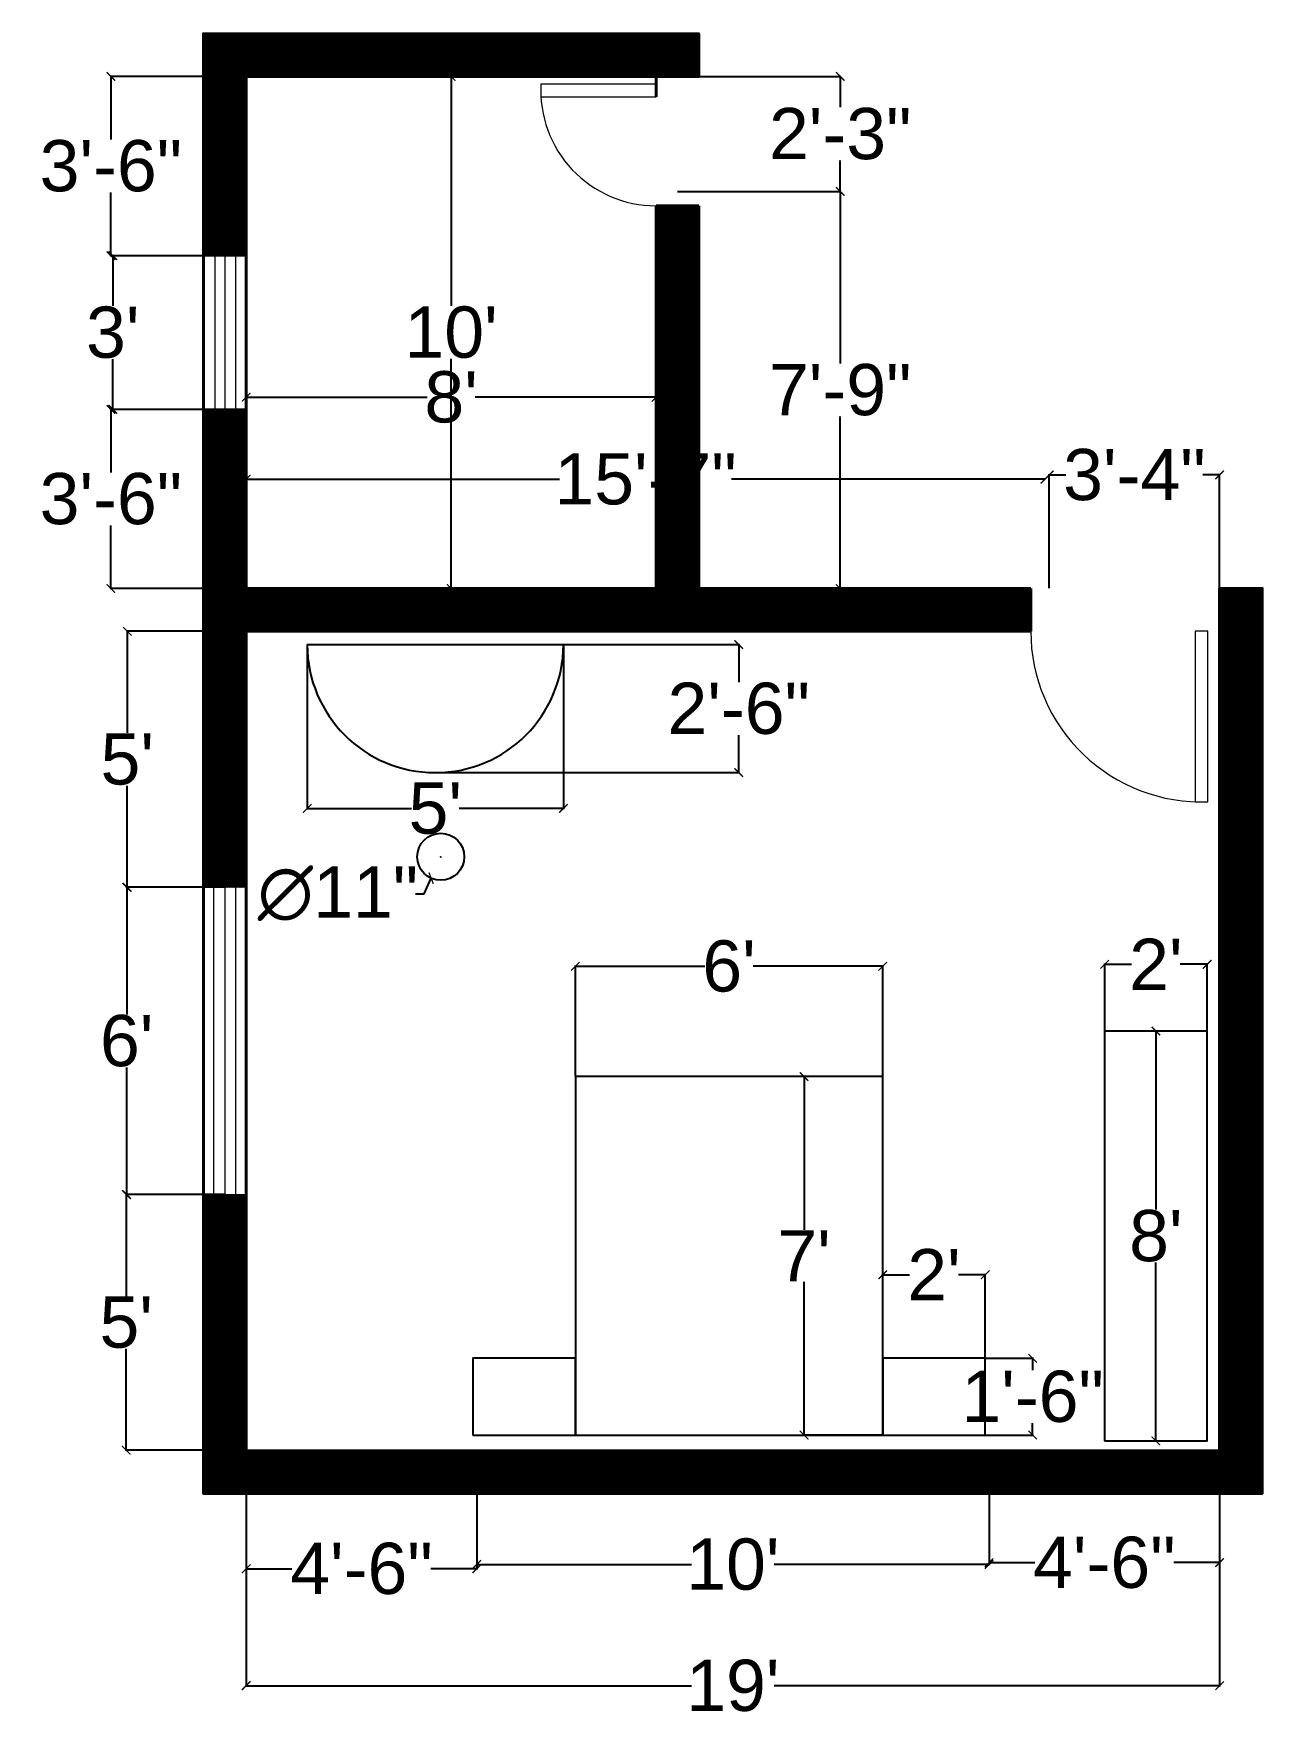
# Model space of a CAD drawing. Header units: inches. Extents: x 65 to 353, y -7 to 388.
import ezdxf

# ---------------------------------------------------------------- set-up
doc = ezdxf.new("R2010")
doc.units = ezdxf.units.IN
doc.header["$MEASUREMENT"] = 0
doc.layers.get('0').update_dxf_attribs({"color": 165, "plot": 0})
for name, color, linetype, plot in [('door', 90, 'Continuous', False), ('furniture', 240, 'Continuous', False), ('window', 57, 'Continuous', False)]:
    doc.layers.add(name, color=color, linetype=linetype, plot=plot)
doc.styles.get("Standard").update_dxf_attribs({"font": 'arial.ttf'})
doc.dimstyles.get("Standard").update_dxf_attribs({"dimtxt": 12, "dimasz": 2, "dimexe": 0.18, "dimexo": 0.0625, "dimgap": 0.09, "dimtad": 0, "dimtih": 1, "dimtoh": 1, "dimzin": 0, "dimdsep": 46, "dimlunit": 4, "dimtxsty": 'Standard', "dimblk": 'ARCHTICK', "dimcen": 0.09, "dimadec": 0, "dimazin": 0, "dimtfac": 1, "dimtofl": 0, "dimtmove": 0, "dimatfit": 3, "dimfxl": 1, "dimtolj": 1, "dimtzin": 0, "dimarcsym": 0})

# ---------------------------------------------------------------- blocks, each defined once
blk = doc.blocks.new('_ArchTick')
at = {"color": 0, "linetype": 'ByBlock', "const_width": 0.15}
blk.add_lwpolyline([(-0.5, -0.5), (0.5, 0.5)], dxfattribs=at)
blk = doc.blocks.new('*D4')
at = {"color": 0, "lineweight": -2, "transparency": 16777216}
for p, q in [((114.97, 299.85), (114.97, 302.81)), ((114.97, 302.63), (157.35, 302.63)), ((210.97, 302.63), (168.59, 302.63)), ((210.97, 299.85), (210.97, 302.81))]:
    blk.add_line(p, q, dxfattribs=at)
at = {"layer": 'Defpoints', "color": 0, "transparency": 16777216}
for p in [(210.97, 302.63), (114.97, 299.78), (210.97, 299.78)]:
    blk.add_point(p, dxfattribs=at)
at = {"color": 0, "lineweight": -2, "transparency": 16777216, "xscale": 2, "yscale": 2, "zscale": 2, "rotation": 180}
blk.add_blockref('_ArchTick', (114.97, 302.63), dxfattribs=at)
at = {"color": 0, "lineweight": -2, "transparency": 16777216, "xscale": 2, "yscale": 2, "zscale": 2}
blk.add_blockref('_ArchTick', (210.97, 302.63), dxfattribs=at)
at = {"color": 0, "transparency": 16777216, "insert": (162.97, 302.63), "char_height": 12, "attachment_point": 5}
blk.add_mtext("\\A1;8'", dxfattribs=at)
blk = doc.blocks.new('*D5')
at = {"color": 0, "lineweight": -2, "transparency": 16777216}
for p, q in [((158.53, 377.78), (163.15, 377.78)), ((162.97, 377.78), (162.97, 324.02)), ((162.97, 257.82), (162.97, 311.58)), ((158.53, 257.82), (163.15, 257.82))]:
    blk.add_line(p, q, dxfattribs=at)
at = {"layer": 'Defpoints', "color": 0, "transparency": 16777216}
for p in [(158.47, 377.78), (158.47, 257.82), (162.97, 257.82)]:
    blk.add_point(p, dxfattribs=at)
at = {"color": 0, "lineweight": -2, "transparency": 16777216, "xscale": 2, "yscale": 2, "zscale": 2}
for p, rotation in [((162.97, 377.78), 90), ((162.97, 257.82), 270)]:
    blk.add_blockref('_ArchTick', p, dxfattribs=dict(at, rotation=rotation))
at = {"color": 0, "transparency": 16777216, "insert": (162.97, 317.8), "char_height": 12, "attachment_point": 5}
blk.add_mtext("\\A1;10'", dxfattribs=at)
blk = doc.blocks.new('*D6')
at = {"color": 0, "lineweight": -2, "transparency": 16777216}
for p, q in [((216.03, 377.78), (254.29, 377.78)), ((254.11, 377.78), (254.11, 370.54)), ((254.11, 350.84), (254.11, 358.09)), ((216.03, 350.84), (254.29, 350.84))]:
    blk.add_line(p, q, dxfattribs=at)
at = {"layer": 'Defpoints', "color": 0, "transparency": 16777216}
for p in [(215.97, 377.78), (215.97, 350.84), (254.11, 350.84)]:
    blk.add_point(p, dxfattribs=at)
at = {"color": 0, "lineweight": -2, "transparency": 16777216, "xscale": 2, "yscale": 2, "zscale": 2}
for p, rotation in [((254.11, 377.78), 90), ((254.11, 350.84), 270)]:
    blk.add_blockref('_ArchTick', p, dxfattribs=dict(at, rotation=rotation))
at = {"color": 0, "transparency": 16777216, "insert": (254.11, 364.31), "char_height": 12, "attachment_point": 5}
blk.add_mtext('\\A1;2\'-3"', dxfattribs=at)
blk = doc.blocks.new('*D7')
at = {"color": 0, "lineweight": -2, "transparency": 16777216}
for p, q in [((254.05, 350.84), (253.93, 350.84)), ((254.11, 350.84), (254.11, 310.55)), ((254.11, 257.82), (254.11, 298.11)), ((254.17, 257.82), (254.29, 257.82))]:
    blk.add_line(p, q, dxfattribs=at)
at = {"layer": 'Defpoints', "color": 0, "lineweight": 13, "transparency": 16777216}
for p in [(254.11, 350.84), (254.11, 257.82), (254.11, 257.82)]:
    blk.add_point(p, dxfattribs=at)
at = {"color": 0, "lineweight": -2, "transparency": 16777216, "xscale": 2, "yscale": 2, "zscale": 2}
for p, rotation in [((254.11, 350.84), 90), ((254.11, 257.82), 270)]:
    blk.add_blockref('_ArchTick', p, dxfattribs=dict(at, rotation=rotation))
at = {"color": 0, "lineweight": 13, "transparency": 16777216, "insert": (254.11, 304.33), "char_height": 12, "attachment_point": 5}
blk.add_mtext('\\A1;7\'-9"', dxfattribs=at)
blk = doc.blocks.new('*D8')
at = {"color": 0, "lineweight": -2, "transparency": 16777216}
for p, q in [((303.07, 257.88), (303.07, 284.61)), ((303.07, 284.43), (306.98, 284.43)), ((342.97, 284.43), (339.05, 284.43)), ((342.97, 257.88), (342.97, 284.61))]:
    blk.add_line(p, q, dxfattribs=at)
at = {"layer": 'Defpoints', "color": 0, "lineweight": 13, "transparency": 16777216}
for p in [(303.07, 284.43), (303.07, 257.82), (342.97, 257.82)]:
    blk.add_point(p, dxfattribs=at)
at = {"color": 0, "lineweight": -2, "transparency": 16777216, "xscale": 2, "yscale": 2, "zscale": 2, "rotation": 180}
blk.add_blockref('_ArchTick', (303.07, 284.43), dxfattribs=at)
at = {"color": 0, "lineweight": -2, "transparency": 16777216, "xscale": 2, "yscale": 2, "zscale": 2}
blk.add_blockref('_ArchTick', (342.97, 284.43), dxfattribs=at)
at = {"color": 0, "lineweight": 13, "transparency": 16777216, "insert": (323.02, 284.43), "char_height": 12, "attachment_point": 5}
blk.add_mtext('\\A1;3\'-4"', dxfattribs=at)
blk = doc.blocks.new('*D9')
at = {"color": 0, "lineweight": -2, "transparency": 16777216}
for p, q in [((114.97, 283.49), (114.97, 283.61)), ((114.97, 283.43), (188.38, 283.43)), ((302.07, 283.43), (228.66, 283.43)), ((302.07, 283.49), (302.07, 283.61))]:
    blk.add_line(p, q, dxfattribs=at)
at = {"layer": 'Defpoints', "color": 0, "lineweight": 13, "transparency": 16777216}
for p in [(114.97, 283.43), (114.97, 283.43), (302.07, 283.43)]:
    blk.add_point(p, dxfattribs=at)
at = {"color": 0, "lineweight": -2, "transparency": 16777216, "xscale": 2, "yscale": 2, "zscale": 2, "rotation": 180}
blk.add_blockref('_ArchTick', (114.97, 283.43), dxfattribs=at)
at = {"color": 0, "lineweight": -2, "transparency": 16777216, "xscale": 2, "yscale": 2, "zscale": 2}
blk.add_blockref('_ArchTick', (302.07, 283.43), dxfattribs=at)
at = {"color": 0, "lineweight": 13, "transparency": 16777216, "insert": (208.52, 283.43), "char_height": 12, "attachment_point": 5}
blk.add_mtext('\\A1;15\'-7"', dxfattribs=at)
blk = doc.blocks.new('*D10')
at = {"color": 0, "lineweight": -2, "transparency": 16777216}
for p, q in [((109.9, 335.78), (83.55, 335.78)), ((83.73, 335.78), (83.73, 324)), ((83.73, 299.78), (83.73, 311.56)), ((109.9, 299.78), (83.55, 299.78))]:
    blk.add_line(p, q, dxfattribs=at)
at = {"layer": 'Defpoints', "color": 0, "lineweight": 13, "transparency": 16777216}
for p in [(109.97, 335.78), (83.73, 299.78), (109.97, 299.78)]:
    blk.add_point(p, dxfattribs=at)
at = {"color": 0, "lineweight": -2, "transparency": 16777216, "xscale": 2, "yscale": 2, "zscale": 2}
for p, rotation in [((83.73, 335.78), 90), ((83.73, 299.78), 270)]:
    blk.add_blockref('_ArchTick', p, dxfattribs=dict(at, rotation=rotation))
at = {"color": 0, "lineweight": 13, "transparency": 16777216, "insert": (83.73, 317.78), "char_height": 12, "attachment_point": 5}
blk.add_mtext("\\A1;3'", dxfattribs=at)
blk = doc.blocks.new('*D11')
at = {"color": 0, "lineweight": -2, "transparency": 16777216}
for p, q in [((114.9, 299.78), (83.1, 299.78)), ((83.28, 299.78), (83.28, 285.02)), ((83.28, 257.82), (83.28, 272.58)), ((114.9, 257.82), (83.1, 257.82))]:
    blk.add_line(p, q, dxfattribs=at)
at = {"layer": 'Defpoints', "color": 0, "lineweight": 13, "transparency": 16777216}
for p in [(83.28, 299.78), (114.97, 299.78), (114.97, 257.82)]:
    blk.add_point(p, dxfattribs=at)
at = {"color": 0, "lineweight": -2, "transparency": 16777216, "xscale": 2, "yscale": 2, "zscale": 2}
for p, rotation in [((83.28, 299.78), 90), ((83.28, 257.82), 270)]:
    blk.add_blockref('_ArchTick', p, dxfattribs=dict(at, rotation=rotation))
at = {"color": 0, "lineweight": 13, "transparency": 16777216, "insert": (83.28, 278.8), "char_height": 12, "attachment_point": 5}
blk.add_mtext('\\A1;3\'-6"', dxfattribs=at)
blk = doc.blocks.new('*D12')
at = {"color": 0, "lineweight": -2, "transparency": 16777216}
for p, q in [((114.9, 377.78), (83.1, 377.78)), ((83.28, 377.78), (83.28, 363)), ((83.28, 335.78), (83.28, 350.56)), ((114.9, 335.78), (83.1, 335.78))]:
    blk.add_line(p, q, dxfattribs=at)
at = {"layer": 'Defpoints', "color": 0, "lineweight": 13, "transparency": 16777216}
for p in [(83.28, 377.78), (114.97, 377.78), (114.97, 335.78)]:
    blk.add_point(p, dxfattribs=at)
at = {"color": 0, "lineweight": -2, "transparency": 16777216, "xscale": 2, "yscale": 2, "zscale": 2}
for p, rotation in [((83.28, 377.78), 90), ((83.28, 335.78), 270)]:
    blk.add_blockref('_ArchTick', p, dxfattribs=dict(at, rotation=rotation))
at = {"color": 0, "lineweight": 13, "transparency": 16777216, "insert": (83.28, 356.78), "char_height": 12, "attachment_point": 5}
blk.add_mtext('\\A1;3\'-6"', dxfattribs=at)
blk = doc.blocks.new('*D13')
at = {"color": 0, "lineweight": -2, "transparency": 16777216}
for p, q in [((129.27, 244.61), (129.27, 206.11)), ((189.27, 244.61), (189.27, 206.11)), ((129.27, 206.29), (153.66, 206.29)), ((189.27, 206.29), (164.88, 206.29))]:
    blk.add_line(p, q, dxfattribs=at)
at = {"layer": 'Defpoints', "color": 0, "lineweight": 13, "transparency": 16777216}
for p in [(129.27, 244.68), (189.27, 244.68), (189.27, 206.29)]:
    blk.add_point(p, dxfattribs=at)
at = {"color": 0, "lineweight": -2, "transparency": 16777216, "xscale": 2, "yscale": 2, "zscale": 2, "rotation": 180}
blk.add_blockref('_ArchTick', (129.27, 206.29), dxfattribs=at)
at = {"color": 0, "lineweight": -2, "transparency": 16777216, "xscale": 2, "yscale": 2, "zscale": 2}
blk.add_blockref('_ArchTick', (189.27, 206.29), dxfattribs=at)
at = {"color": 0, "lineweight": 13, "transparency": 16777216, "insert": (159.27, 206.29), "char_height": 12, "attachment_point": 5}
blk.add_mtext("\\A1;5'", dxfattribs=at)
blk = doc.blocks.new('*D14')
at = {"color": 0, "lineweight": -2, "transparency": 16777216}
for p, q in [((159.33, 244.68), (230.52, 244.68)), ((230.34, 244.68), (230.34, 235.89)), ((230.34, 214.68), (230.34, 223.46)), ((159.33, 214.68), (230.52, 214.68))]:
    blk.add_line(p, q, dxfattribs=at)
at = {"layer": 'Defpoints', "color": 0, "lineweight": 13, "transparency": 16777216}
for p in [(159.27, 244.68), (159.27, 214.68), (230.34, 214.68)]:
    blk.add_point(p, dxfattribs=at)
at = {"color": 0, "lineweight": -2, "transparency": 16777216, "xscale": 2, "yscale": 2, "zscale": 2}
for p, rotation in [((230.34, 244.68), 90), ((230.34, 214.68), 270)]:
    blk.add_blockref('_ArchTick', p, dxfattribs=dict(at, rotation=rotation))
at = {"color": 0, "lineweight": 13, "transparency": 16777216, "insert": (230.34, 229.68), "char_height": 12, "attachment_point": 5}
blk.add_mtext('\\A1;2\'-6"', dxfattribs=at)
blk = doc.blocks.new('*D15')
at = {"color": 0, "lineweight": -2, "transparency": 16777216}
for p, q in [((192.07, 143.55), (192.07, 169.49)), ((192.07, 169.31), (222.42, 169.31)), ((264.07, 169.31), (233.71, 169.31)), ((264.07, 143.55), (264.07, 169.49))]:
    blk.add_line(p, q, dxfattribs=at)
at = {"layer": 'Defpoints', "color": 0, "lineweight": 13, "transparency": 16777216}
for p in [(264.07, 169.31), (192.07, 143.49), (264.07, 143.49)]:
    blk.add_point(p, dxfattribs=at)
at = {"color": 0, "lineweight": -2, "transparency": 16777216, "xscale": 2, "yscale": 2, "zscale": 2, "rotation": 180}
blk.add_blockref('_ArchTick', (192.07, 169.31), dxfattribs=at)
at = {"color": 0, "lineweight": -2, "transparency": 16777216, "xscale": 2, "yscale": 2, "zscale": 2}
blk.add_blockref('_ArchTick', (264.07, 169.31), dxfattribs=at)
at = {"color": 0, "lineweight": 13, "transparency": 16777216, "insert": (228.07, 169.31), "char_height": 12, "attachment_point": 5}
blk.add_mtext("\\A1;6'", dxfattribs=at)
blk = doc.blocks.new('*D16')
at = {"color": 0, "lineweight": -2, "transparency": 16777216}
for p, q in [((264.01, 143.49), (245.46, 143.49)), ((245.64, 143.49), (245.64, 107.58)), ((245.64, 59.49), (245.64, 95.4)), ((264.01, 59.49), (245.46, 59.49))]:
    blk.add_line(p, q, dxfattribs=at)
at = {"layer": 'Defpoints', "color": 0, "lineweight": 13, "transparency": 16777216}
for p in [(264.07, 143.49), (245.64, 59.49), (264.07, 59.49)]:
    blk.add_point(p, dxfattribs=at)
at = {"color": 0, "lineweight": -2, "transparency": 16777216, "xscale": 2, "yscale": 2, "zscale": 2}
for p, rotation in [((245.64, 143.49), 90), ((245.64, 59.49), 270)]:
    blk.add_blockref('_ArchTick', p, dxfattribs=dict(at, rotation=rotation))
at = {"color": 0, "lineweight": 13, "transparency": 16777216, "insert": (245.64, 101.49), "char_height": 12, "attachment_point": 5}
blk.add_mtext("\\A1;7'", dxfattribs=at)
blk = doc.blocks.new('*D17')
at = {"color": 0, "lineweight": -2, "transparency": 16777216}
for p, q in [((109.9, 187.82), (86.81, 187.82)), ((86.99, 187.82), (86.99, 158.03)), ((86.99, 115.82), (86.99, 145.6)), ((109.9, 115.82), (86.81, 115.82))]:
    blk.add_line(p, q, dxfattribs=at)
at = {"layer": 'Defpoints', "color": 0, "lineweight": 13, "transparency": 16777216}
for p in [(109.97, 187.82), (86.99, 115.82), (109.97, 115.82)]:
    blk.add_point(p, dxfattribs=at)
at = {"color": 0, "lineweight": -2, "transparency": 16777216, "xscale": 2, "yscale": 2, "zscale": 2}
for p, rotation in [((86.99, 187.82), 90), ((86.99, 115.82), 270)]:
    blk.add_blockref('_ArchTick', p, dxfattribs=dict(at, rotation=rotation))
at = {"color": 0, "lineweight": 13, "transparency": 16777216, "insert": (86.99, 151.82), "char_height": 12, "attachment_point": 5}
blk.add_mtext("\\A1;6'", dxfattribs=at)
blk = doc.blocks.new('*D18')
at = {"color": 0, "lineweight": -2, "transparency": 16777216}
for p, q in [((109.9, 247.8), (86.94, 247.8)), ((87.12, 247.8), (87.12, 224)), ((87.12, 187.82), (87.12, 211.61)), ((109.9, 187.82), (86.94, 187.82))]:
    blk.add_line(p, q, dxfattribs=at)
at = {"layer": 'Defpoints', "color": 0, "lineweight": 13, "transparency": 16777216}
for p in [(87.12, 247.8), (109.97, 247.8), (109.97, 187.82)]:
    blk.add_point(p, dxfattribs=at)
at = {"color": 0, "lineweight": -2, "transparency": 16777216, "xscale": 2, "yscale": 2, "zscale": 2}
for p, rotation in [((87.12, 247.8), 90), ((87.12, 187.82), 270)]:
    blk.add_blockref('_ArchTick', p, dxfattribs=dict(at, rotation=rotation))
at = {"color": 0, "lineweight": 13, "transparency": 16777216, "insert": (87.12, 217.81), "char_height": 12, "attachment_point": 5}
blk.add_mtext("\\A1;5'", dxfattribs=at)
blk = doc.blocks.new('*D19')
at = {"color": 0, "lineweight": -2, "transparency": 16777216}
for p, q in [((264.07, 77.55), (264.07, 97.24)), ((264.07, 97.06), (270.35, 97.06)), ((288.07, 97.06), (281.78, 97.06)), ((288.07, 77.55), (288.07, 97.24))]:
    blk.add_line(p, q, dxfattribs=at)
at = {"layer": 'Defpoints', "color": 0, "lineweight": 13, "transparency": 16777216}
for p in [(288.07, 97.06), (264.07, 77.49), (288.07, 77.49)]:
    blk.add_point(p, dxfattribs=at)
at = {"color": 0, "lineweight": -2, "transparency": 16777216, "xscale": 2, "yscale": 2, "zscale": 2, "rotation": 180}
blk.add_blockref('_ArchTick', (264.07, 97.06), dxfattribs=at)
at = {"color": 0, "lineweight": -2, "transparency": 16777216, "xscale": 2, "yscale": 2, "zscale": 2}
blk.add_blockref('_ArchTick', (288.07, 97.06), dxfattribs=at)
at = {"color": 0, "lineweight": 13, "transparency": 16777216, "insert": (276.07, 97.06), "char_height": 12, "attachment_point": 5}
blk.add_mtext("\\A1;2'", dxfattribs=at)
blk = doc.blocks.new('*D20')
at = {"color": 0, "lineweight": -2, "transparency": 16777216}
for p, q in [((288.13, 77.49), (299.36, 77.49)), ((299.18, 77.49), (299.18, 74.71)), ((288.13, 59.49), (299.36, 59.49)), ((299.18, 59.49), (299.18, 62.27))]:
    blk.add_line(p, q, dxfattribs=at)
at = {"layer": 'Defpoints', "color": 0, "lineweight": 13, "transparency": 16777216}
for p in [(288.07, 77.49), (288.07, 59.49), (299.18, 59.49)]:
    blk.add_point(p, dxfattribs=at)
at = {"color": 0, "lineweight": -2, "transparency": 16777216, "xscale": 2, "yscale": 2, "zscale": 2}
for p, rotation in [((299.18, 77.49), 90), ((299.18, 59.49), 270)]:
    blk.add_blockref('_ArchTick', p, dxfattribs=dict(at, rotation=rotation))
at = {"color": 0, "lineweight": 13, "transparency": 16777216, "insert": (299.18, 68.49), "char_height": 12, "attachment_point": 5}
blk.add_mtext('\\A1;1\'-6"', dxfattribs=at)
blk = doc.blocks.new('*D21')
at = {"color": 0, "lineweight": -2, "transparency": 16777216}
for p, q in [((316.05, 154.2), (316.05, 169.95)), ((340.05, 154.2), (340.05, 169.95)), ((316.05, 169.77), (322.33, 169.77)), ((340.05, 169.77), (333.76, 169.77))]:
    blk.add_line(p, q, dxfattribs=at)
at = {"layer": 'Defpoints', "color": 0, "lineweight": 13, "transparency": 16777216}
for p in [(340.05, 169.77), (316.05, 154.14), (340.05, 154.14)]:
    blk.add_point(p, dxfattribs=at)
at = {"color": 0, "lineweight": -2, "transparency": 16777216, "xscale": 2, "yscale": 2, "zscale": 2, "rotation": 180}
blk.add_blockref('_ArchTick', (316.05, 169.77), dxfattribs=at)
at = {"color": 0, "lineweight": -2, "transparency": 16777216, "xscale": 2, "yscale": 2, "zscale": 2}
blk.add_blockref('_ArchTick', (340.05, 169.77), dxfattribs=at)
at = {"color": 0, "lineweight": 13, "transparency": 16777216, "insert": (328.05, 169.77), "char_height": 12, "attachment_point": 5}
blk.add_mtext("\\A1;2'", dxfattribs=at)
blk = doc.blocks.new('*D22')
at = {"color": 0, "lineweight": -2, "transparency": 16777216}
for p, q in [((327.99, 154.14), (327.87, 154.14)), ((328.05, 154.14), (328.05, 112.35)), ((328.05, 58.14), (328.05, 99.92)), ((328.11, 58.14), (328.23, 58.14))]:
    blk.add_line(p, q, dxfattribs=at)
at = {"layer": 'Defpoints', "color": 0, "lineweight": 13, "transparency": 16777216}
for p in [(328.05, 154.14), (328.05, 58.14), (328.05, 58.14)]:
    blk.add_point(p, dxfattribs=at)
at = {"color": 0, "lineweight": -2, "transparency": 16777216, "xscale": 2, "yscale": 2, "zscale": 2}
for p, rotation in [((328.05, 154.14), 90), ((328.05, 58.14), 270)]:
    blk.add_blockref('_ArchTick', p, dxfattribs=dict(at, rotation=rotation))
at = {"color": 0, "lineweight": 13, "transparency": 16777216, "insert": (328.05, 106.14), "char_height": 12, "attachment_point": 5}
blk.add_mtext("\\A1;8'", dxfattribs=at)
blk = doc.blocks.new('*D23')
at = {"color": 0, "lineweight": -2, "transparency": 16777216}
for p, q in [((109.9, 115.82), (86.69, 115.82)), ((86.87, 115.82), (86.87, 92.07)), ((86.87, 55.94), (86.87, 79.69)), ((107.94, 55.94), (86.69, 55.94))]:
    blk.add_line(p, q, dxfattribs=at)
at = {"layer": 'Defpoints', "color": 0, "lineweight": 13, "transparency": 16777216}
for p in [(109.97, 115.82), (86.87, 55.94), (108, 55.94)]:
    blk.add_point(p, dxfattribs=at)
at = {"color": 0, "lineweight": -2, "transparency": 16777216, "xscale": 2, "yscale": 2, "zscale": 2}
for p, rotation in [((86.87, 115.82), 90), ((86.87, 55.94), 270)]:
    blk.add_blockref('_ArchTick', p, dxfattribs=dict(at, rotation=rotation))
at = {"color": 0, "lineweight": 13, "transparency": 16777216, "insert": (86.87, 85.88), "char_height": 12, "attachment_point": 5}
blk.add_mtext("\\A1;5'", dxfattribs=at)
blk = doc.blocks.new('*D24')
at = {"color": 0, "lineweight": -2, "transparency": 16777216}
for p, q in [((114.97, 55.75), (114.97, 0.6)), ((342.97, 55.75), (342.97, 0.6)), ((114.97, 0.78), (219.26, 0.78)), ((342.97, 0.78), (238.67, 0.78))]:
    blk.add_line(p, q, dxfattribs=at)
at = {"layer": 'Defpoints', "color": 0, "lineweight": 13, "transparency": 16777216}
for p in [(114.97, 55.82), (342.97, 55.82), (342.97, 0.78)]:
    blk.add_point(p, dxfattribs=at)
at = {"color": 0, "lineweight": -2, "transparency": 16777216, "xscale": 2, "yscale": 2, "zscale": 2, "rotation": 180}
blk.add_blockref('_ArchTick', (114.97, 0.78), dxfattribs=at)
at = {"color": 0, "lineweight": -2, "transparency": 16777216, "xscale": 2, "yscale": 2, "zscale": 2}
blk.add_blockref('_ArchTick', (342.97, 0.78), dxfattribs=at)
at = {"color": 0, "lineweight": 13, "transparency": 16777216, "insert": (228.97, 0.78), "char_height": 12, "attachment_point": 5}
blk.add_mtext("\\A1;19'", dxfattribs=at)
blk = doc.blocks.new('*D25')
at = {"color": 0, "lineweight": -2, "transparency": 16777216}
for p, q in [((160.45, 194.97), (160.63, 194.97)), ((160.54, 194.88), (160.54, 195.06)), ((156.64, 186.31), (158.29, 189.96)), ((154.64, 186.31), (156.64, 186.31))]:
    blk.add_line(p, q, dxfattribs=at)
at = {"layer": 'Defpoints', "color": 0, "lineweight": 13, "transparency": 16777216}
for p in [(162.8, 199.99), (158.29, 189.96)]:
    blk.add_point(p, dxfattribs=at)
at = {"color": 0, "lineweight": -2, "transparency": 16777216, "xscale": 2, "yscale": 2, "zscale": 2, "rotation": 65.77803045328235}
blk.add_blockref('_ArchTick', (158.29, 189.96), dxfattribs=at)
at = {"color": 0, "lineweight": 13, "transparency": 16777216, "insert": (136.47, 186.31), "char_height": 12, "attachment_point": 5}
blk.add_mtext('\\A1;∅11"', dxfattribs=at)
blk = doc.blocks.new('*D26')
at = {"color": 0, "lineweight": -2, "transparency": 16777216}
for p, q in [((168.97, 50.75), (168.97, 29)), ((288.97, 50.75), (288.97, 29)), ((168.97, 29.18), (219.26, 29.18)), ((288.97, 29.18), (238.67, 29.18))]:
    blk.add_line(p, q, dxfattribs=at)
at = {"layer": 'Defpoints', "color": 0, "lineweight": 13, "transparency": 16777216}
for p in [(168.97, 50.82), (288.97, 50.82), (288.97, 29.18)]:
    blk.add_point(p, dxfattribs=at)
at = {"color": 0, "lineweight": -2, "transparency": 16777216, "xscale": 2, "yscale": 2, "zscale": 2, "rotation": 180}
blk.add_blockref('_ArchTick', (168.97, 29.18), dxfattribs=at)
at = {"color": 0, "lineweight": -2, "transparency": 16777216, "xscale": 2, "yscale": 2, "zscale": 2}
blk.add_blockref('_ArchTick', (288.97, 29.18), dxfattribs=at)
at = {"color": 0, "lineweight": 13, "transparency": 16777216, "insert": (228.97, 29.18), "char_height": 12, "attachment_point": 5}
blk.add_mtext("\\A1;10'", dxfattribs=at)
blk = doc.blocks.new('*D27')
at = {"color": 0, "lineweight": -2, "transparency": 16777216}
for p, q in [((114.97, 50.75), (114.97, 28)), ((168.97, 50.75), (168.97, 28)), ((114.97, 28.18), (125.69, 28.18)), ((168.97, 28.18), (158.25, 28.18))]:
    blk.add_line(p, q, dxfattribs=at)
at = {"layer": 'Defpoints', "color": 0, "lineweight": 13, "transparency": 16777216}
for p in [(114.97, 50.82), (168.97, 50.82), (114.97, 28.18)]:
    blk.add_point(p, dxfattribs=at)
at = {"color": 0, "lineweight": -2, "transparency": 16777216, "xscale": 2, "yscale": 2, "zscale": 2, "rotation": 180}
blk.add_blockref('_ArchTick', (114.97, 28.18), dxfattribs=at)
at = {"color": 0, "lineweight": -2, "transparency": 16777216, "xscale": 2, "yscale": 2, "zscale": 2}
blk.add_blockref('_ArchTick', (168.97, 28.18), dxfattribs=at)
at = {"color": 0, "lineweight": 13, "transparency": 16777216, "insert": (141.97, 28.18), "char_height": 12, "attachment_point": 5}
blk.add_mtext('\\A1;4\'-6"', dxfattribs=at)
blk = doc.blocks.new('*D28')
at = {"color": 0, "lineweight": -2, "transparency": 16777216}
for p, q in [((288.97, 50.75), (288.97, 29.43)), ((342.97, 50.75), (342.97, 29.43)), ((288.97, 29.61), (299.69, 29.61)), ((342.97, 29.61), (332.25, 29.61))]:
    blk.add_line(p, q, dxfattribs=at)
at = {"layer": 'Defpoints', "color": 0, "lineweight": 13, "transparency": 16777216}
for p in [(288.97, 50.82), (342.97, 50.82), (342.97, 29.61)]:
    blk.add_point(p, dxfattribs=at)
at = {"color": 0, "lineweight": -2, "transparency": 16777216, "xscale": 2, "yscale": 2, "zscale": 2, "rotation": 180}
blk.add_blockref('_ArchTick', (288.97, 29.61), dxfattribs=at)
at = {"color": 0, "lineweight": -2, "transparency": 16777216, "xscale": 2, "yscale": 2, "zscale": 2}
blk.add_blockref('_ArchTick', (342.97, 29.61), dxfattribs=at)
at = {"color": 0, "lineweight": 13, "transparency": 16777216, "insert": (315.97, 29.61), "char_height": 12, "attachment_point": 5}
blk.add_mtext('\\A1;4\'-6"', dxfattribs=at)

msp = doc.modelspace()

# ---------------------------------------------------------------- hatches: boundary and pattern name
h = msp.add_hatch()
h.set_pattern_fill('ANSI32', color=256)
h.paths.add_polyline_path([(220.966, 387.784), (104.966, 387.784), (104.966, 335.784), (114.966, 335.784), (114.966, 377.784), (210.966, 377.784), (220.966, 377.784)])
h.paths.add_polyline_path([(114.966, 299.784), (104.966, 299.784), (104.966, 247.784), (104.966, 187.816), (114.966, 187.816), (114.966, 247.816), (298.743, 247.816), (298.743, 257.816), (220.966, 257.816), (220.966, 347.474), (210.966, 347.474), (210.966, 257.784), (114.966, 257.784)])
h.paths.add_polyline_path([(352.966, 257.816), (342.966, 257.816), (342.966, 247.816), (342.966, 55.816), (114.966, 55.816), (114.966, 115.816), (109.966, 115.816), (104.966, 115.816), (104.966, 45.816), (352.966, 45.816)])

# ---------------------------------------------------------------- linework, layer by layer
at = {"lineweight": 40}
for p, q in [((210.966, 377.784), (220.966, 377.784)), ((210.966, 347.474), (220.966, 347.474)), ((298.743, 247.816), (298.743, 257.816)), ((342.966, 247.816), (342.966, 257.816))]:
    msp.add_line(p, q, dxfattribs=at)
for points in [[(220.966, 377.784), (220.966, 387.784), (104.966, 387.784), (104.966, 247.784)], [(210.966, 372.974), (210.966, 377.784), (114.966, 377.784), (114.966, 257.784), (210.966, 257.784), (210.966, 347.474)], [(220.966, 257.816), (220.966, 347.474)], [(104.966, 257.816), (104.966, 45.816), (352.966, 45.816), (352.966, 257.816), (342.966, 257.816)], [(210.966, 257.816), (114.966, 257.816)], [(298.743, 257.816), (220.966, 257.816)], [(298.743, 247.816), (114.966, 247.816), (114.966, 55.816), (342.966, 55.816), (342.966, 247.816)], [(220.966, 247.784), (220.966, 247.816)]]:
    msp.add_lwpolyline(points, dxfattribs=at)
at = {"layer": 'door', "lineweight": 20}
for points in [[(183.966, 372.974), (210.966, 372.974), (210.966, 375.974), (183.966, 375.974)], [(337.243, 207.816), (340.243, 207.816), (340.243, 247.816), (337.243, 247.816)]]:
    msp.add_lwpolyline(points, close=True, dxfattribs=at)
for centre, radius, start, end in [((210.966, 374.474), 27, 176.81526, 270), ((338.743, 247.816), 40, 180, 272.1491)]:
    msp.add_arc(centre, radius, start, end, dxfattribs=at)
at = {"layer": 'furniture', "lineweight": 25}
msp.add_line((129.268, 244.675), (189.268, 244.675), dxfattribs=at)
for points in [[(316.048, 58.136), (340.048, 58.136), (340.048, 154.136), (316.048, 154.136)], [(192.068, 59.491), (264.068, 59.491), (264.068, 143.491), (192.068, 143.491)], [(168.068, 59.491), (192.068, 59.491), (192.068, 77.491), (168.068, 77.491)], [(264.068, 59.491), (288.068, 59.491), (288.068, 77.491), (264.068, 77.491)]]:
    msp.add_lwpolyline(points, close=True, dxfattribs=at)
at = {"layer": 'furniture'}
msp.add_circle((160.542, 194.975), 5.5, dxfattribs=at)
at = {"layer": 'furniture', "lineweight": 25}
msp.add_arc((159.268, 244.675), 30, 180, 0, dxfattribs=at)
at = {"layer": 'window', "lineweight": 9}
for p, q in [((107.641, 335.784), (107.641, 299.784)), ((109.966, 335.784), (109.966, 299.784)), ((112.456, 335.784), (112.456, 299.784)), ((107.284, 187.816), (107.284, 115.816)), ((109.966, 187.816), (109.966, 115.816)), ((112.456, 187.816), (112.466, 115.816)), ((109.966, 115.816), (114.966, 115.816)), ((168.966, 53.322), (288.966, 53.322)), ((168.966, 50.816), (288.966, 50.816)), ((168.966, 48.333), (288.966, 48.333))]:
    msp.add_line(p, q, dxfattribs=at)
for points in [[(104.966, 299.784), (114.966, 299.784), (114.966, 335.784), (104.966, 335.784)], [(104.966, 115.816), (114.966, 115.816), (114.966, 187.816), (104.966, 187.816)], [(168.966, 45.816), (288.966, 45.816), (288.966, 55.816), (168.966, 55.816)]]:
    msp.add_lwpolyline(points, close=True, dxfattribs=at)

# ---------------------------------------------------------------- dimensions: what is measured, and where the dimension line sits
at = {"lineweight": 13}
for base, p1, p2, picture, middle in [((83.284, 377.784), (114.966, 335.784), (114.966, 377.784), '*D12', (83.284, 356.784)), ((254.109, 257.816), (254.109, 350.844), (254.109, 257.816), '*D7', (254.109, 304.33)), ((83.732, 299.784), (109.966, 335.784), (109.966, 299.784), '*D10', (83.732, 317.784)), ((83.284, 299.784), (114.966, 257.816), (114.966, 299.784), '*D11', (83.284, 278.8)), ((87.12, 247.795), (109.966, 187.816), (109.966, 247.795), '*D18', (87.12, 217.806)), ((230.338, 214.675), (159.268, 244.675), (159.268, 214.675), '*D14', (230.338, 229.675)), ((86.994, 115.816), (109.966, 187.816), (109.966, 115.816), '*D17', (86.994, 151.816)), ((328.048, 58.136), (328.048, 154.136), (328.048, 58.136), '*D22', (328.048, 106.136)), ((245.639, 59.491), (264.068, 143.491), (264.068, 59.491), '*D16', (245.639, 101.491)), ((86.8687, 55.9412), (109.9664, 115.8163), (108.005, 55.9412), '*D23', (86.8687, 85.8787)), ((299.176, 59.491), (288.068, 77.491), (288.068, 59.491), '*D20', (299.176, 68.491))]:
    dim = msp.add_linear_dim(base=base, p1=p1, p2=p2, angle=90, dimstyle='Standard', dxfattribs=at)
    dim.commit()
    dim.dimension.update_dxf_attribs({"geometry": picture, "text_midpoint": middle})
for base, p1, p2, picture, middle in [((162.966, 257.816), (158.47, 377.784), (158.47, 257.816), '*D5', (162.966, 317.8)), ((254.109, 350.844), (215.966, 377.784), (215.966, 350.844), '*D6', (254.109, 364.314))]:
    dim = msp.add_linear_dim(base=base, p1=p1, p2=p2, angle=90, dimstyle='Standard')
    dim.commit()
    dim.dimension.update_dxf_attribs({"geometry": picture, "text_midpoint": middle})
dim = msp.add_linear_dim(base=(210.966, 302.629), p1=(114.966, 299.784), p2=(210.966, 299.784), dimstyle='Standard')
dim.commit()
dim.dimension.update_dxf_attribs({"geometry": '*D4', "text_midpoint": (162.966, 302.629)})
for base, p1, p2, picture, middle in [((303.072, 284.431), (342.966, 257.816), (303.072, 257.816), '*D8', (323.019, 284.431)), ((114.966, 283.431), (302.072, 283.431), (114.966, 283.431), '*D9', (208.519, 283.431)), ((189.268, 206.293), (129.268, 244.675), (189.268, 244.675), '*D13', (159.268, 206.293)), ((264.068, 169.314), (192.068, 143.491), (264.068, 143.491), '*D15', (228.068, 169.314)), ((340.048, 169.771), (316.048, 154.136), (340.048, 154.136), '*D21', (328.048, 169.771)), ((288.068, 97.063), (264.068, 77.491), (288.068, 77.491), '*D19', (276.068, 97.063)), ((342.966, 0.782), (114.966, 55.816), (342.966, 55.816), '*D24', (228.966, 0.782)), ((114.966, 28.178), (168.966, 50.816), (114.966, 50.816), '*D27', (141.966, 28.178)), ((288.966, 29.183), (168.966, 50.816), (288.966, 50.816), '*D26', (228.966, 29.183)), ((342.966, 29.607), (288.966, 50.816), (342.966, 50.816), '*D28', (315.966, 29.607))]:
    dim = msp.add_linear_dim(base=base, p1=p1, p2=p2, dimstyle='Standard', dxfattribs=at)
    dim.commit()
    dim.dimension.update_dxf_attribs({"geometry": picture, "text_midpoint": middle})
dim = msp.add_diameter_dim_2p(p1=(162.799, 199.99), p2=(158.286, 189.959), dimstyle='Standard', dxfattribs=at)
dim.commit()
dim.dimension.update_dxf_attribs({"geometry": '*D25', "text_midpoint": (136.469, 186.311)})

doc.saveas('drawing.dxf')
